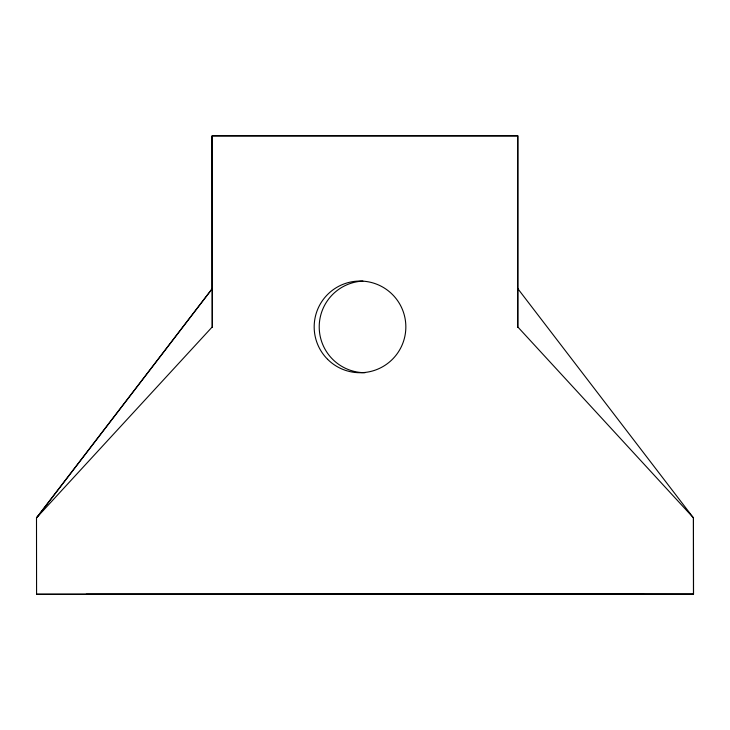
<?xml version="1.0" encoding="UTF-8"?>
<svg xmlns="http://www.w3.org/2000/svg" width="730" height="730" viewBox="0 0 730 730"><rect width="100%" height="100%" fill="white"/><g stroke="black" fill="none" stroke-linecap="round" stroke-linejoin="round"><path stroke-width="1.09" d="M517.798 288.642L693.445 517.853L693.5 594.247L36.582 594.256L36.5 517.853L212.238 288.642L212.266 135.743L517.826 135.743L517.798 327.396M212.238 288.642L36.582 517.871M693.445 594.247L517.798 594.147L693.5 594.247L693.445 517.853L517.743 326.885L517.743 135.917L212.184 135.917L212.248 327.396M36.5 517.853L212.275 326.894L212.184 135.917M517.826 594.074L36.582 594.256M86.204 594.247L643.741 594.247M365.055 372.711A45.835 45.835 0 0 1 319.229 327.962A45.835 45.835 0 0 1 362.883 281.096M327.606 359.306A45.835 45.835 0 0 0 404.283 338.757A45.835 45.835 0 0 0 348.146 282.62A45.835 45.835 0 0 0 327.606 359.306"/></g></svg>
